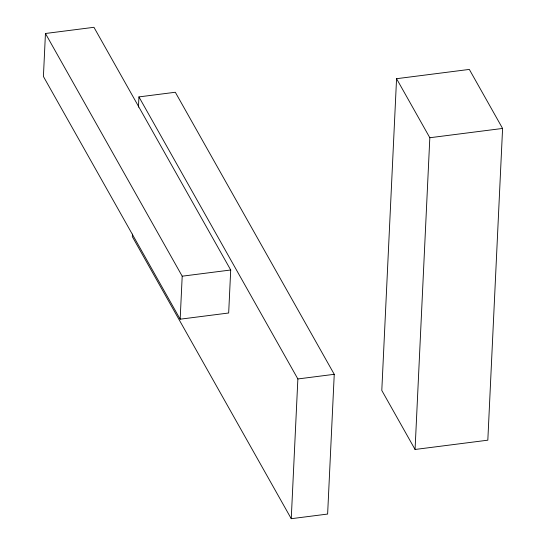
<?xml version="1.0" encoding="UTF-8"?>
<svg xmlns="http://www.w3.org/2000/svg" width="546" height="546" viewBox="0 0 546 546"><rect width="100%" height="100%" fill="white"/><g stroke="black" fill="none" stroke-linecap="round" stroke-linejoin="round"><path stroke-width="0.82" d="M45.448 33.49L43.414 76.488L180.166 319.192L228.672 312.995L230.712 269.997L93.953 27.3L45.448 33.49L182.2 276.187L180.166 319.192M132.439 234.091L132.323 236.643L291.25 518.7L327.627 514.059L334.248 374.31L175.321 92.26L138.937 96.901L138.452 107.125M291.25 518.7L297.87 378.958L138.937 96.901M396.56 78.699L381.797 390.438L415.062 449.474L487.824 440.185L502.586 128.446L469.321 69.417L396.56 78.699L429.825 137.735L415.062 449.474M429.825 137.735L502.586 128.446M182.2 276.187L230.712 269.997M297.87 378.958L334.248 374.31"/></g></svg>
